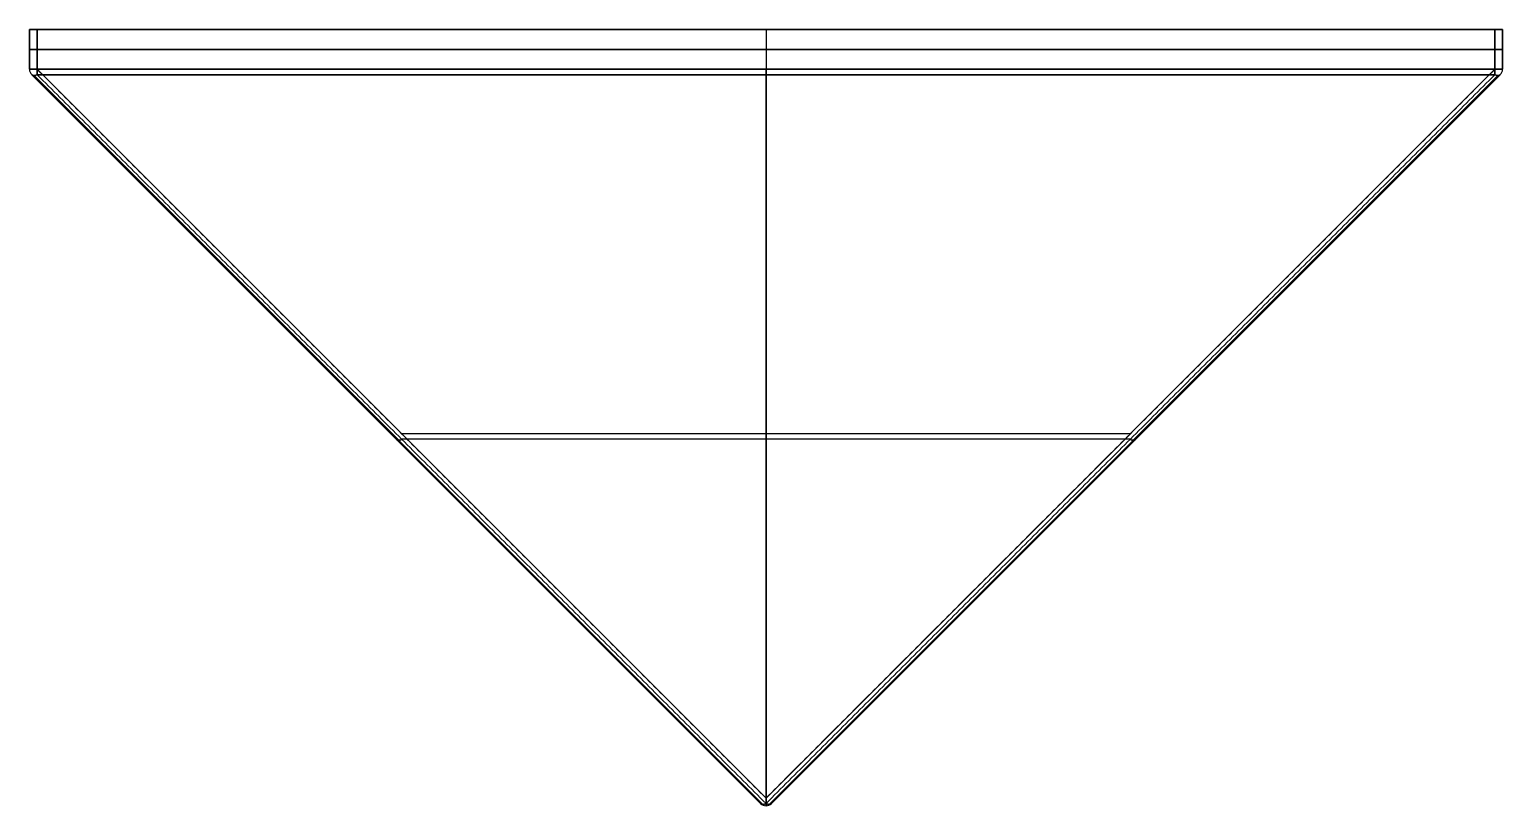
# Model space of a CAD drawing. Header units: millimetres. Extents: x -504 to -24, y -329 to -76.
import ezdxf

# ---------------------------------------------------------------- set-up
doc = ezdxf.new("R2010")
doc.units = ezdxf.units.MM
doc.header["$MEASUREMENT"] = 0
doc.layers.add('DEFAULT', color=7, linetype='Continuous')

msp = doc.modelspace()

# ---------------------------------------------------------------- linework, layer by layer
at = {"layer": 'DEFAULT', "color": 252}
for p, q in [((-504, -76, 237.5), (-504, -88.96, 237.5)), ((-504, -76, -237.5), (-504, -76, 237.5)), ((-504, -88.96, -237.5), (-504, -76, -237.5)), ((-504, -76), (-504, -88.96)), ((-501.5, -76), (-504, -76)), ((-501.5, -76, 240), (-26.5, -76, 240)), ((-501.5, -88.96, 240), (-501.5, -76, 240)), ((-26.5, -76, -240), (-501.5, -76, -240)), ((-501.5, -76, -240), (-501.5, -88.96, -240)), ((-26.5, -76, 237.5), (-501.5, -76, 237.5)), ((-501.5, -76, 237.5), (-501.5, -76, -237.5)), ((-501.5, -76, -237.5), (-26.5, -76, -237.5)), ((-501.5, -88.96, 237.5), (-501.5, -76, 237.5)), ((-501.5, -76, -237.5), (-501.5, -88.96, -237.5)), ((-501.5, -76), (-501.5, -88.96)), ((-264, -76, 240), (-264, -88.96, 240)), ((-264, -76, -240), (-264, -88.96, -240)), ((-264, -76, 240), (-264, -76, 237.5)), ((-264, -76, -237.5), (-264, -76, -240)), ((-264, -76, 237.5), (-264, -88.96, 237.5)), ((-264, -76, -237.5), (-264, -88.96, -237.5)), ((-26.5, -76, 240), (-26.5, -88.96, 240)), ((-26.5, -88.96, -240), (-26.5, -76, -240)), ((-26.5, -76, -237.5), (-26.5, -76, 237.5)), ((-26.5, -76, 237.5), (-26.5, -88.96, 237.5)), ((-26.5, -76, -237.5), (-26.5, -88.96, -237.5)), ((-24, -76), (-26.5, -76)), ((-26.5, -76), (-26.5, -88.96)), ((-24, -76, -237.5), (-24, -88.96, -237.5)), ((-24, -76, 237.5), (-24, -76, -237.5)), ((-24, -88.96, 237.5), (-24, -76, 237.5)), ((-24, -76), (-24, -88.96)), ((-504, -82.48, -237.5), (-504, -82.48, 237.5)), ((-501.5, -82.48, 240), (-26.5, -82.48, 240)), ((-26.5, -82.48, -240), (-501.5, -82.48, -240)), ((-501.5, -82.48, 237.5), (-26.5, -82.48, 237.5)), ((-26.5, -82.48, -237.5), (-501.5, -82.48, -237.5)), ((-501.5, -82.48, -237.5), (-501.5, -82.48, 237.5)), ((-26.5, -82.48, 237.5), (-26.5, -82.48, -237.5)), ((-24, -82.48, 237.5), (-24, -82.48, -237.5)), ((-504, -88.96, 237.5), (-504, -88.96, -237.5)), ((-503.27, -90.73, 237.5), (-503.27, -90.73, -237.5)), ((-503.27, -90.73), (-265.77, -328.23)), ((-265.02, -328.51, 1.02), (-502.52, -91.01, 238.52)), ((-265.02, -328.51, -1.02), (-502.52, -91.01, -238.52)), ((-26.5, -88.96, 240), (-501.5, -88.96, 240)), ((-501.5, -88.96, -240), (-26.5, -88.96, -240)), ((-26.5, -88.96, 237.5), (-501.5, -88.96, 237.5)), ((-501.5, -88.96, 237.5), (-501.5, -88.96, -237.5)), ((-501.5, -88.96, -237.5), (-26.5, -88.96, -237.5)), ((-501.5, -88.96), (-264, -326.46)), ((-26.5, -90.73, 239.27), (-501.5, -90.73, 239.27)), ((-501.5, -90.73, -239.27), (-26.5, -90.73, -239.27)), ((-264, -326.46), (-26.5, -88.96)), ((-264, -326.46), (-264, -88.96, 237.5)), ((-264, -88.96, -237.5), (-264, -326.46)), ((-264, -328.23, 1.77), (-264, -90.73, 239.27)), ((-264, -90.73, -239.27), (-264, -328.23, -1.77)), ((-262.98, -328.51, 1.02), (-25.48, -91.01, 238.52)), ((-262.98, -328.51, -1.02), (-25.48, -91.01, -238.52)), ((-262.23, -328.23), (-24.73, -90.73)), ((-26.5, -88.96, -237.5), (-26.5, -88.96, 237.5)), ((-24.73, -90.73, -237.5), (-24.73, -90.73, 237.5)), ((-24, -88.96, -237.5), (-24, -88.96, 237.5)), ((-384.52, -209.48, -118.75), (-384.52, -209.48, 118.75)), ((-145.25, -207.71, 118.75), (-382.75, -207.71, 118.75)), ((-382.75, -207.71, -118.75), (-382.75, -207.71, 118.75)), ((-145.25, -207.71, -118.75), (-382.75, -207.71, -118.75)), ((-145.25, -209.48, 120.52), (-382.75, -209.48, 120.52)), ((-145.25, -209.48, -120.52), (-382.75, -209.48, -120.52)), ((-145.25, -207.71, -118.75), (-145.25, -207.71, 118.75)), ((-143.48, -209.48, -118.75), (-143.48, -209.48, 118.75))]:
    msp.add_line(p, q, dxfattribs=at)
at = {"layer": 'DEFAULT', "color": 252, "extrusion": (0, 1, 0)}
for centre, start, end in [((501.5, 237.5, -82.48), 0, 90), ((501.5, -237.5, -82.48), 270, 0), ((26.5, 237.5, -82.48), 90, 180), ((26.5, -237.5, -82.48), 180, 270), ((501.5, 237.5, -88.96), 0, 90), ((501.5, -237.5, -88.96), 270, 0), ((26.5, 237.5, -88.96), 90, 180), ((26.5, -237.5, -88.96), 180, 270)]:
    msp.add_arc(centre, 2.5, start, end, dxfattribs=at)
at = {"layer": 'DEFAULT', "color": 252}
for centre, start, end in [((-501.5, -88.96, 237.5), 180, 225), ((-501.5, -88.96, -237.5), 180, 225), ((-501.5, -88.96), 180, 225), ((-26.5, -88.96, 237.5), 315, 360), ((-26.5, -88.96, -237.5), 315, 360), ((-26.5, -88.96), 315, 0), ((-264, -326.46), 225, 315)]:
    msp.add_arc(centre, 2.5, start, end, dxfattribs=at)
at = {"layer": 'DEFAULT', "color": 252, "extrusion": (1, -2.27798e-24, 1.20583e-12)}
msp.add_arc((-88.96, 237.5, -501.5), 2.5, 90, 135, dxfattribs=at)
at = {"layer": 'DEFAULT', "color": 252, "extrusion": (1, 0, -1.25056e-12)}
msp.add_arc((-88.96, -237.5, -501.5), 2.5, 225, 270, dxfattribs=at)
at = {"layer": 'DEFAULT', "color": 252, "extrusion": (1, 0, 0)}
for centre, start, end in [((-88.96, 237.5, -264), 90, 135), ((-88.96, -237.5, -264), 225, 270), ((-326.46, 0, -264), 135, 225)]:
    msp.add_arc(centre, 2.5, start, end, dxfattribs=at)
at = {"layer": 'DEFAULT', "color": 252, "extrusion": (1, 0, 1.27898e-12)}
msp.add_arc((-88.96, 237.5, -26.5), 2.5, 90, 135, dxfattribs=at)
at = {"layer": 'DEFAULT', "color": 252, "extrusion": (1, -3.0503e-24, -1.28622e-12)}
msp.add_arc((-88.96, -237.5, -26.5), 2.5, 225, 270, dxfattribs=at)
at = {"layer": 'DEFAULT', "color": 252, "extrusion": (0.57735, -0.57735, -0.57735)}
msp.add_arc((-417.52, 25.5, -169.45), 2.5, 120, 180, dxfattribs=at)
at = {"layer": 'DEFAULT', "color": 252, "extrusion": (0.57735, -0.57735, 0.57735)}
msp.add_arc((-417.52, -25.5, -169.45), 2.5, 180, 240, dxfattribs=at)
at = {"layer": 'DEFAULT', "color": 252, "extrusion": (0.57735, 0.57735, 0.57735)}
msp.add_arc((-44.17, 241.06, -135.39), 2.5, 120, 180, dxfattribs=at)
at = {"layer": 'DEFAULT', "color": 252, "extrusion": (0.57735, 0.57735, -0.57735)}
msp.add_arc((-44.17, -241.06, -135.39), 2.5, 180, 240, dxfattribs=at)
at = {"layer": 'DEFAULT', "color": 252}
for points in [[(-501.5, -76, -240), (-504, -76, -240), (-504, -76, -237.5)], [(-504, -76, 237.5), (-504, -76, 240), (-501.5, -76, 240)], [(-24, -76, -237.5), (-24, -76, -240), (-26.5, -76, -240)], [(-26.5, -76, 240), (-24, -76, 240), (-24, -76, 237.5)]]:
    msp.add_rational_spline(points, [1, 0.707106781187, 1], degree=2, dxfattribs=at)
for points in [[(-265.77, -328.23), (-384.52, -209.48, 118.75), (-503.27, -90.73, 237.5)], [(-503.27, -90.73, -237.5), (-384.52, -209.48, -118.75), (-265.77, -328.23)], [(-501.5, -88.96, 237.5), (-382.75, -207.71, 118.75), (-264, -326.46)], [(-501.5, -88.96, -237.5), (-382.75, -207.71, -118.75), (-264, -326.46)], [(-501.5, -90.73, 239.27), (-382.75, -209.48, 120.52), (-264, -328.23, 1.77)], [(-264, -328.23, -1.77), (-382.75, -209.48, -120.52), (-501.5, -90.73, -239.27)], [(-264, -326.46), (-145.25, -207.71, -118.75), (-26.5, -88.96, -237.5)], [(-26.5, -88.96, 237.5), (-145.25, -207.71, 118.75), (-264, -326.46)], [(-264, -328.23, 1.77), (-145.25, -209.48, 120.52), (-26.5, -90.73, 239.27)], [(-26.5, -90.73, -239.27), (-145.25, -209.48, -120.52), (-264, -328.23, -1.77)], [(-262.23, -328.23), (-143.48, -209.48, -118.75), (-24.73, -90.73, -237.5)], [(-24.73, -90.73, 237.5), (-143.48, -209.48, 118.75), (-262.23, -328.23)]]:
    msp.add_open_spline(points, degree=2, dxfattribs=at)
for points, knots in [([(-503.27, -90.73, 237.5), (-503.22, -90.78, 237.6), (-503.17, -90.82, 237.69), (-503.05, -90.89, 237.88), (-502.98, -90.92, 237.97), (-502.85, -90.97, 238.16), (-502.78, -90.98, 238.24), (-502.62, -91, 238.41), (-502.55, -91.01, 238.5), (-502.3, -91, 238.73), (-502.14, -90.97, 238.87), (-501.81, -90.87, 239.1), (-501.65, -90.81, 239.19), (-501.5, -90.73, 239.27)], [0, 0, 0, 0, 0.324251, 0.324251, 0.645968, 0.645968, 0.967865, 0.967865, 1.29173, 1.29173, 1.957307, 1.957307, 2.617994, 2.617994, 2.617994, 2.617994]), ([(-501.5, -90.73, -239.27), (-501.65, -90.81, -239.19), (-501.81, -90.87, -239.1), (-502.14, -90.97, -238.87), (-502.3, -91, -238.73), (-502.55, -91.01, -238.5), (-502.62, -91, -238.41), (-502.78, -90.98, -238.24), (-502.85, -90.97, -238.16), (-502.98, -90.92, -237.97), (-503.05, -90.89, -237.88), (-503.17, -90.82, -237.69), (-503.22, -90.78, -237.6), (-503.27, -90.73, -237.5)], [0, 0, 0, 0, 0.660817, 0.660817, 1.326247, 1.326247, 1.649842, 1.649842, 1.971934, 1.971934, 2.293897, 2.293897, 2.617994, 2.617994, 2.617994, 2.617994]), ([(-26.5, -90.73, 239.27), (-26.35, -90.81, 239.19), (-26.19, -90.87, 239.1), (-25.86, -90.97, 238.87), (-25.7, -91, 238.73), (-25.45, -91.01, 238.5), (-25.38, -91, 238.41), (-25.22, -90.98, 238.24), (-25.15, -90.97, 238.16), (-25.02, -90.92, 237.97), (-24.95, -90.89, 237.88), (-24.83, -90.82, 237.69), (-24.78, -90.78, 237.6), (-24.73, -90.73, 237.5)], [0, 0, 0, 0, 0.660817, 0.660817, 1.326247, 1.326247, 1.649842, 1.649842, 1.971934, 1.971934, 2.293897, 2.293897, 2.617994, 2.617994, 2.617994, 2.617994]), ([(-24.73, -90.73, -237.5), (-24.78, -90.78, -237.6), (-24.83, -90.82, -237.69), (-24.95, -90.89, -237.88), (-25.02, -90.92, -237.97), (-25.15, -90.97, -238.16), (-25.22, -90.98, -238.24), (-25.38, -91, -238.41), (-25.45, -91.01, -238.5), (-25.7, -91, -238.73), (-25.86, -90.97, -238.87), (-26.19, -90.87, -239.1), (-26.35, -90.81, -239.19), (-26.5, -90.73, -239.27)], [0, 0, 0, 0, 0.324251, 0.324251, 0.645968, 0.645968, 0.967865, 0.967865, 1.29173, 1.29173, 1.957307, 1.957307, 2.617994, 2.617994, 2.617994, 2.617994]), ([(-264, -328.23, 1.77), (-264.15, -328.31, 1.69), (-264.31, -328.37, 1.6), (-264.64, -328.47, 1.37), (-264.8, -328.5, 1.23), (-265.05, -328.51, 1), (-265.12, -328.5, 0.91), (-265.28, -328.48, 0.74), (-265.35, -328.47, 0.66), (-265.48, -328.42, 0.47), (-265.55, -328.39, 0.38), (-265.67, -328.32, 0.19), (-265.72, -328.28, 0.1), (-265.77, -328.23)], [0, 0, 0, 0, 0.660817, 0.660817, 1.326247, 1.326247, 1.649842, 1.649842, 1.971934, 1.971934, 2.293897, 2.293897, 2.617994, 2.617994, 2.617994, 2.617994]), ([(-265.77, -328.23), (-265.72, -328.28, -0.1), (-265.67, -328.32, -0.19), (-265.55, -328.39, -0.38), (-265.48, -328.42, -0.47), (-265.35, -328.47, -0.66), (-265.28, -328.48, -0.74), (-265.12, -328.5, -0.91), (-265.05, -328.51, -1), (-264.8, -328.5, -1.23), (-264.64, -328.47, -1.37), (-264.31, -328.37, -1.6), (-264.15, -328.31, -1.69), (-264, -328.23, -1.77)], [-2.617994, -2.617994, -2.617994, -2.617994, -2.293742, -2.293742, -1.972025, -1.972025, -1.650129, -1.650129, -1.326264, -1.326264, -0.660687, -0.660687, 0, 0, 0, 0]), ([(-262.23, -328.23), (-262.28, -328.28, 0.1), (-262.33, -328.32, 0.19), (-262.45, -328.39, 0.38), (-262.52, -328.42, 0.47), (-262.65, -328.47, 0.66), (-262.72, -328.48, 0.74), (-262.88, -328.5, 0.91), (-262.95, -328.51, 1), (-263.2, -328.5, 1.23), (-263.36, -328.47, 1.37), (-263.69, -328.37, 1.6), (-263.85, -328.31, 1.69), (-264, -328.23, 1.77)], [0, 0, 0, 0, 0.324251, 0.324251, 0.645968, 0.645968, 0.967865, 0.967865, 1.29173, 1.29173, 1.957307, 1.957307, 2.617994, 2.617994, 2.617994, 2.617994]), ([(-264, -328.23, -1.77), (-263.85, -328.31, -1.69), (-263.69, -328.37, -1.6), (-263.36, -328.47, -1.37), (-263.2, -328.5, -1.23), (-262.95, -328.51, -1), (-262.88, -328.5, -0.91), (-262.72, -328.48, -0.74), (-262.65, -328.47, -0.66), (-262.52, -328.42, -0.47), (-262.45, -328.39, -0.38), (-262.33, -328.32, -0.19), (-262.28, -328.28, -0.1), (-262.23, -328.23)], [-2.617994, -2.617994, -2.617994, -2.617994, -1.957177, -1.957177, -1.291747, -1.291747, -0.968151, -0.968151, -0.64606, -0.64606, -0.324097, -0.324097, 0, 0, 0, 0])]:
    msp.add_open_spline(points, degree=3, knots=knots, dxfattribs=at)

doc.saveas('drawing.dxf')
